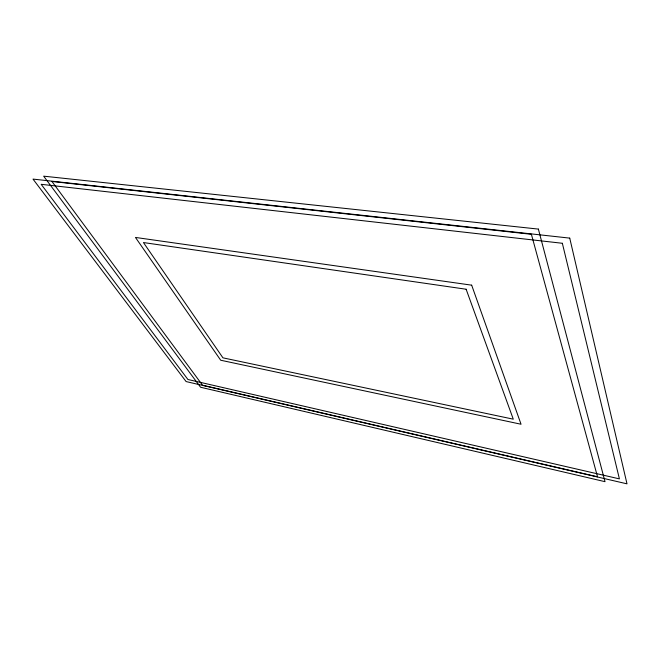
<?xml version="1.0" encoding="UTF-8"?>
<svg xmlns="http://www.w3.org/2000/svg" width="660" height="660" viewBox="0 0 660 660"><rect width="100%" height="100%" fill="white"/><g stroke="black" fill="none" stroke-linecap="round" stroke-linejoin="round"><path stroke-width="0.99" d="M538.379 229.094L43.659 176.162L200.566 387.247L605.022 481.676L538.379 229.094M569.737 238.12L33 179.091L186.112 381.571L627 483.838L569.737 238.12M531.399 234.3L51.925 181.467L202.496 385.201L597.523 476.792L531.399 234.3M562.345 243.276L41.167 184.313L187.935 379.5L619.41 478.88L562.345 243.276M471.669 285.17L135.457 237.435L220.712 360.236L521.045 424.24L471.669 285.17M466.125 289.237L143.443 242.55L222.931 357.835L513.282 419.174L466.125 289.237"/></g></svg>
